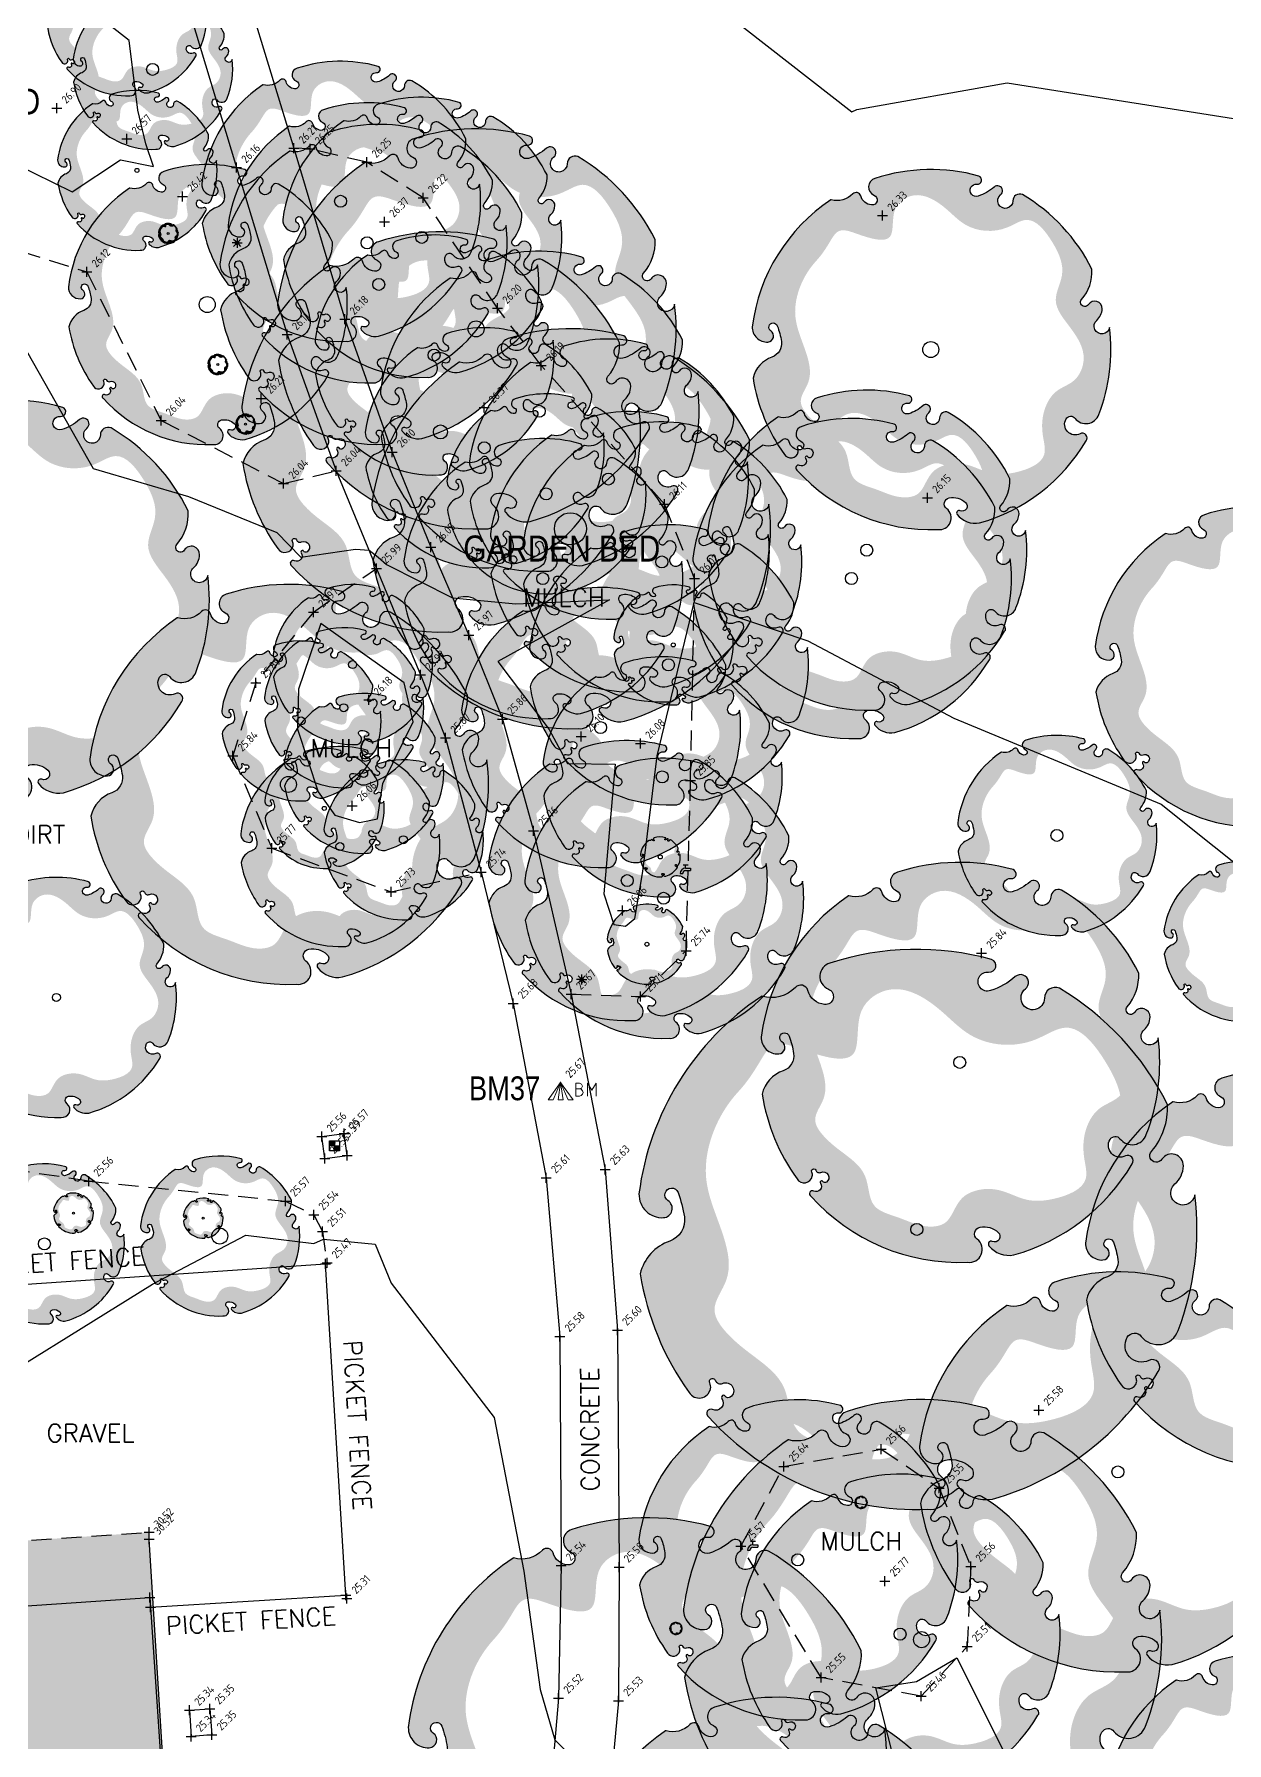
# Model space of a CAD drawing. Header units: metres. Extents: x 245957 to 247358, y 7418632 to 7419642.
# Drawn here: x 246316.21 to 246346.02, y 7419020.97 to 7419063.67 of the extents above; entities that cross this region are included whole.
import ezdxf
from ezdxf.enums import TextEntityAlignment as Align

# ---------------------------------------------------------------- set-up
doc = ezdxf.new("R2010")
doc.units = ezdxf.units.M
doc.header["$PDSIZE"] = 1
doc.linetypes.add('DASHED', pattern=[0.75, 0.5, -0.25])
for name, color, linetype in [('-TEXT', 7, 'Continuous'), ('017_NAIL-L', 8, 'Continuous'), ('104_EXISTING_SURFACE-L', 35, 'Continuous'), ('104_EXISTING_SURFACE-S', 35, 'Continuous'), ('201_SINGLE_TREE-H', 63, 'Continuous'), ('201_SINGLE_TREE-S', 96, 'Continuous'), ('206_GARDEN_BED', 44, 'DASHED'), ('206_GARDEN_BED-L', 44, 'DASHED'), ('206_GARDEN_BED-S', 44, 'DASHED'), ('310_JUNCTION_PIT', 84, 'Continuous'), ('310_JUNCTION_PIT-L', 84, 'Continuous'), ('310_JUNCTION_PIT-S', 84, 'Continuous'), ('410_PEDESTRIAN_PATH', 32, 'Continuous'), ('410_PEDESTRIAN_PATH-L', 32, 'Continuous'), ('410_PEDESTRIAN_PATH-S', 32, 'Continuous'), ('601_HOUSE', 229, 'BUILDING2'), ('601_HOUSE-S', 229, 'BUILDING2'), ('640_EAVES', 227, 'Continuous'), ('642_ROOF_GUTTER', 155, 'DASHED'), ('642_ROOF_GUTTER-L', 153, 'Continuous'), ('642_ROOF_GUTTER-S', 153, 'Continuous'), ('903_FENCE', 24, 'FENCELINE'), ('903_FENCE-S', 24, 'Continuous'), ('COORDS', 2, 'Continuous'), ('EX-BENCHMARK', 7, 'Continuous'), ('EX-BENCHMARK_(SLS)', 8, 'Continuous'), ('EX-BUILDING_LINE', 150, 'Continuous'), ('Surface_Contours_Major', 4, 'Continuous'), ('Surface_Contours_Minor', 253, 'Continuous')]:
    doc.layers.add(name, color=color, linetype=linetype)
for name, color, linetype, true_color in [('419_EDGE_OF_CONCRETE', 7, 'Continuous', 0xff4100), ('419_EDGE_OF_CONCRETE-L', 7, 'Continuous', 0xff4100), ('419_EDGE_OF_CONCRETE-S', 7, 'Continuous', 0xff4100), ('711_LIGHT_POLE-S', 7, 'Continuous', 0xffa500), ('752_FIRE_PLUG', 7, 'Continuous', 0xb30000), ('753_FIRE_HYDRANT-L', 7, 'Continuous', 0xb30000), ('753_FIRE_HYDRANT-S', 7, 'Continuous', 0xb30000), ('758_WATER_TAP-S', 7, 'Continuous', 0x0041ff)]:
    doc.layers.add(name, color=color, linetype=linetype, true_color=true_color)
doc.styles.add('BOLD', font='ARIALN.TTF')
doc.styles.add('ISO18', font='iso.shx')
doc.styles.add('ISO2.5', font='isocp.shx', dxfattribs={"height": 2.5})
doc.styles.get("Standard").update_dxf_attribs({"font": 'SIMPLEX.shx'})
doc.linetypes.add('BUILDING2', pattern='A,0.25,["/",ISO18,S=0.15,R=180,X=0,Y=0],0', length=0.25)
doc.linetypes.add('FENCELINE', pattern='A,0.5,-0.2,["/",Standard,S=0.1,R=0,X=0,Y=-0.05],-0.25', length=0.95)

# ---------------------------------------------------------------- blocks, each defined once
blk = doc.blocks.new('CROSS')
at = {"color": 0, "linetype": 'Continuous'}
for p, q in [((-0.5, 0), (0.5, 0)), ((0, -0.5), (0, 0.5))]:
    blk.add_line(p, q, dxfattribs=at)
blk = doc.blocks.new('201C')
at = {"layer": '201_SINGLE_TREE-H', "transparency": 33554534}
h = blk.add_hatch(color=256, dxfattribs=at)
h.paths.add_polyline_path([(-0.3717, -0.3344, 0.222926), (0.0196, -0.4996, 0.770799), (0.0439, -0.4417, -0.650302), (0.0511, -0.4116, -0.234737), (0.0964, -0.4247, -0.847312), (0.0816, -0.4475, 0.78443), (0.0732, -0.4583, 0.276934), (0.1352, -0.4813, 0.193599), (0.4309, -0.2536, 0.800435), (0.4144, -0.2337, -0.75216), (0.3757, -0.1925, -0.528914), (0.4006, -0.1909, 0.594112), (0.4663, -0.1804, 0.123805), (0.4962, 0.0616, -1.41759), (0.4607, 0.0811, 0.206906), (0.4758, 0.1133, 0.759729), (0.4374, 0.1252, -1.073307), (0.4187, 0.1392, 0.194379), (0.4474, 0.2231, 0.144612), (0.2544, 0.4304, 0.53339), (0.2277, 0.4128, -1.592592), (0.1939, 0.4293, 1.030038), (0.1758, 0.4513, -0.10361), (0.1314, 0.4262, -1.238487), (0.1282, 0.4593, 0.884725), (0.1336, 0.4818, 0.147549), (-0.1551, 0.4753, 0.71725), (-0.1579, 0.4291, -0.864032), (-0.1646, 0.4015, -0.310704), (-0.1946, 0.4266, 0.58143), (-0.2167, 0.4321, -0.281558), (-0.2766, 0.4162), (-0.2775, 0.4159, 0.217121), (-0.4959, 0.0634), (-0.4959, 0.0634, 0.440011), (-0.4522, 0.021, 0.723973), (-0.4442, 0.0516, -1.384648), (-0.4262, 0.0659, -0.051107), (-0.4149, 0.0223, -0.361502), (-0.441, -0.0208, 0.256822), (-0.4937, -0.0791, 0.116166), (-0.4065, -0.2911, 0.67803), (-0.3682, -0.2843, 0.170035), (-0.3696, -0.274, -1.054701), (-0.3596, -0.2696, 0.431903), (-0.3468, -0.2749, -0.910728), (-0.3329, -0.2993, -0.42046), (-0.3418, -0.2976, 1.007885), (-0.3479, -0.3018, -0.766634), (-0.3646, -0.3216, 0.938602), (-0.3717, -0.3344)])
edge = h.paths.add_edge_path(flags=16)
edge.add_spline(control_points=[(-0.3177, 0.2468), (-0.303, 0.2628), (-0.2856, 0.2893), (-0.256, 0.3411), (-0.1928, 0.3155), (-0.0921, 0.286), (-0.1162, 0.3941), (-0.0359, 0.4462), (0.0392, 0.3985), (0.1028, 0.3299), (0.1957, 0.3214), (0.2784, 0.3804), (0.3442, 0.2961), (0.3785, 0.2147), (0.3303, 0.1307), (0.3915, 0.0592), (0.4378, -0.0139), (0.4055, -0.0919), (0.3459, -0.1091), (0.3102, -0.1666), (0.3057, -0.2282), (0.3286, -0.3091), (0.2408, -0.3447), (0.1647, -0.3496), (0.103, -0.3142), (0.0463, -0.3153), (0.0047, -0.3356), (-0.0139, -0.3682), (-0.0327, -0.4069), (-0.0927, -0.4151), (-0.1463, -0.3868), (-0.23, -0.3665), (-0.2245, -0.2773), (-0.2864, -0.2294), (-0.3344, -0.1941), (-0.3737, -0.1409), (-0.3276, -0.0866), (-0.344, -0.0009), (-0.3866, 0.0828), (-0.3665, 0.1796), (-0.3359, 0.2271), (-0.3177, 0.2468)], knot_values=[0, 0, 0, 0, 0.064972, 0.101243, 0.15652, 0.245586, 0.324463, 0.387907, 0.486094, 0.554514, 0.671826, 0.728629, 0.823661, 0.919885, 0.989953, 1.075257, 1.171704, 1.23593, 1.293575, 1.346478, 1.426142, 1.479146, 1.570817, 1.644481, 1.712561, 1.774901, 1.807, 1.846291, 1.885582, 1.928182, 2.007036, 2.074591, 2.151638, 2.226455, 2.293426, 2.340744, 2.397548, 2.47317, 2.587294, 2.673595, 2.754259, 2.754259, 2.754259, 2.754259], degree=3, periodic=0)
at = {"layer": '201_SINGLE_TREE-S'}
blk.add_lwpolyline([(-0.3717, -0.3344, 0.222926), (0.0196, -0.4996, 0.770799), (0.0439, -0.4417, -0.650302), (0.0511, -0.4116, -0.234737), (0.0964, -0.4247, -0.847312), (0.0816, -0.4475, 0.78443), (0.0732, -0.4583, 0.276934), (0.1352, -0.4813, 0.193599), (0.4309, -0.2536, 0.800435), (0.4144, -0.2337, -0.75216), (0.3757, -0.1925, -0.528914), (0.4006, -0.1909, 0.594112), (0.4663, -0.1804, 0.123805), (0.4962, 0.0616, -1.41759), (0.4607, 0.0811, 0.206906), (0.4758, 0.1133, 0.759729), (0.4374, 0.1252, -1.073307), (0.4187, 0.1392, 0.194379), (0.4474, 0.2231, 0.144612), (0.2544, 0.4304, 0.53339), (0.2277, 0.4128, -1.592592), (0.1939, 0.4293, 1.030038), (0.1758, 0.4513, -0.10361), (0.1314, 0.4262, -1.238487), (0.1282, 0.4593, 0.884725), (0.1336, 0.4818, 0.147549), (-0.1551, 0.4753, 0.71725), (-0.1579, 0.4291, -0.864032), (-0.1646, 0.4015, -0.310704), (-0.1946, 0.4266, 0.58143), (-0.2167, 0.4321, -0.281558), (-0.2766, 0.4162), (-0.2775, 0.4159, 0.217121), (-0.4959, 0.0634), (-0.4959, 0.0634, 0.440011), (-0.4522, 0.021, 0.723973), (-0.4442, 0.0516, -1.384648), (-0.4262, 0.0659, -0.051107), (-0.4149, 0.0223, -0.361502), (-0.441, -0.0208, 0.256822), (-0.4937, -0.0791, 0.116166), (-0.4065, -0.2911, 0.67803), (-0.3682, -0.2843, 0.170035), (-0.3696, -0.274, -1.054701), (-0.3596, -0.2696, 0.431903), (-0.3468, -0.2749, -0.910728), (-0.3329, -0.2993, -0.42046), (-0.3418, -0.2976, 1.007885), (-0.3479, -0.3018, -0.766634), (-0.3646, -0.3216, 0.938602), (-0.3717, -0.3344)], format="xyb", dxfattribs=at)
blk = doc.blocks.new('201T')
at = {"layer": '201_SINGLE_TREE-S'}
blk.add_circle((0, 0), 0.5, dxfattribs=at)
blk = doc.blocks.new('711')
blk.add_hatch(color=0).paths.add_polyline_path([(0.18, 0, 1), (-0.18, 0, 1)])
at = {"color": 0}
for p, q in [((-0.18, 0), (-0.5, 0)), ((-0.13, 0.13), (-0.35, 0.35)), ((0, 0.5), (0, 0.18)), ((0.13, 0.13), (0.35, 0.35)), ((0.18, 0), (0.5, 0)), ((-0.35, -0.35), (-0.13, -0.13)), ((0, -0.18), (0, -0.5)), ((0.13, -0.13), (0.35, -0.35))]:
    blk.add_line(p, q, dxfattribs=at)
blk.add_circle((0, 0), 0.177, dxfattribs=at)
blk = doc.blocks.new('758')
at = {"color": 0}
for p, q in [((-0.24, 0.59), (0.26, 0.59)), ((0, 0.25), (0, 0.59)), ((0, 0.25), (0.5, 0.25)), ((0, 0), (0.5, 0)), ((0.5, 0.25), (0.5, 0)), ((-0.53, -0.3), (-0.28, -0.3))]:
    blk.add_line(p, q, dxfattribs=at)
for radius, start, end in [(0.551, 91.9089, 180.0466), (0.304, 93.5498, 180.0277)]:
    blk.add_arc((0.02, -0.3), radius, start, end, dxfattribs=at)
blk = doc.blocks.new('753')
at = {"layer": '752_FIRE_PLUG', "color": 0}
for points in [[(-0.5, 0.5), (0, 0.5), (0, 0), (-0.5, 0)], [(-0.45, 0.45), (-0.05, 0.45), (-0.05, 0.05), (-0.45, 0.05)], [(-0.4, 0.4), (-0.1, 0.4), (-0.1, 0.1), (-0.4, 0.1)], [(-0.35, 0.35), (-0.15, 0.35), (-0.15, 0.15), (-0.35, 0.15)], [(-0.3, 0.3), (-0.2, 0.3), (-0.2, 0.2), (-0.3, 0.2)], [(0, 0), (0.5, 0), (0.5, -0.5), (0, -0.5)], [(0.05, -0.05), (0.45, -0.05), (0.45, -0.45), (0.05, -0.45)], [(0.1, -0.1), (0.4, -0.1), (0.4, -0.4), (0.1, -0.4)], [(0.15, -0.15), (0.35, -0.15), (0.35, -0.35), (0.15, -0.35)], [(0.2, -0.2), (0.3, -0.2), (0.3, -0.3), (0.2, -0.3)]]:
    blk.add_lwpolyline(points, close=True, dxfattribs=at)
for points in [[(0, -0.5), (-0.5, -0.5), (-0.5, 0)], [(0, 0.5), (0.5, 0.5), (0.5, 0)]]:
    blk.add_lwpolyline(points, dxfattribs=at)
blk = doc.blocks.new('C')
at = {"layer": '-TEXT'}
blk.add_text('CONCRETE', height=0.45, dxfattribs=at).set_placement((-0.001, -0.23), align=Align.CENTER)
blk = doc.blocks.new('GR')
at = {"layer": '-TEXT'}
blk.add_text('GRAVEL', height=0.45, dxfattribs=at).set_placement((0.042, -0.219), align=Align.CENTER)
blk = doc.blocks.new('M')
at = {"layer": '-TEXT'}
blk.add_text('MULCH', height=0.45, dxfattribs=at).set_placement((0.021, -0.224), align=Align.CENTER)
blk = doc.blocks.new('BM')
at = {"color": 0, "linetype": 'Continuous', "lineweight": 13}
for p, q in [((0, 0), (-0.31, -0.437)), ((-0.186, -0.437), (0, 0)), ((0, 0), (-0.062, -0.437)), ((0, 0), (0.186, -0.437)), ((0.31, -0.437), (0, 0)), ((0, 0), (0.062, -0.437)), ((0.472, -0.017), (0.383, -0.017)), ((0.383, -0.017), (0.383, -0.339)), ((0.472, -0.161), (0.383, -0.161)), ((0.383, -0.161), (0.389, -0.161)), ((0.383, -0.339), (0.472, -0.339)), ((0.383, -0.339), (0.389, -0.339)), ((0.522, -0.039), (0.472, -0.017)), ((0.472, -0.161), (0.522, -0.139)), ((0.516, -0.172), (0.472, -0.161)), ((0.472, -0.339), (0.516, -0.327)), ((0.549, -0.206), (0.516, -0.172)), ((0.516, -0.327), (0.549, -0.294)), ((0.544, -0.089), (0.522, -0.039)), ((0.522, -0.139), (0.544, -0.089)), ((0.56, -0.25), (0.549, -0.206)), ((0.549, -0.294), (0.56, -0.25)), ((0.671, -0.339), (0.671, -0.017)), ((0.671, -0.017), (0.776, -0.194)), ((0.776, -0.194), (0.887, -0.017)), ((0.887, -0.017), (0.887, -0.339)), ((-0.31, -0.437), (-0.186, -0.437)), ((-0.062, -0.437), (0.062, -0.437)), ((0.186, -0.437), (0.31, -0.437))]:
    blk.add_line(p, q, dxfattribs=at)

msp = doc.modelspace()

# ---------------------------------------------------------------- hatches: boundary and pattern name
at = {"layer": 'EX-BUILDING_LINE'}
h = msp.add_hatch(color=9, dxfattribs=at)
h.dxf.hatch_style = 1
h.paths.add_polyline_path([(246319.503, 7419019.421), (246319.087, 7419026.059), (246319.083, 7419026.232), (246274.243, 7419023.217), (246274.765, 7419016.445), (246275.218, 7419010.293), (246319.976, 7419013.293), (246319.954, 7419013.501)])
h.paths.add_polyline_path([(246274.464, 7419020.347), (246269.638, 7419020.003), (246270.156, 7419012.73), (246275.013, 7419013.076), (246274.765, 7419016.445)])

# ---------------------------------------------------------------- linework, layer by layer
at = {"layer": '206_GARDEN_BED'}
for p, q in [((246323.11, 7419060.802), (246322.701, 7419060.82)), ((246324.527, 7419060.468), (246323.11, 7419060.802)), ((246325.936, 7419059.58), (246324.527, 7419060.468)), ((246327.793, 7419056.82), (246325.936, 7419059.58)), ((246314.444, 7419058.7), (246317.529, 7419057.731)), ((246317.529, 7419057.731), (246319.384, 7419054.018)), ((246328.886, 7419055.39), (246327.793, 7419056.82)), ((246331.96, 7419051.927), (246328.886, 7419055.39)), ((246319.384, 7419054.018), (246322.447, 7419052.441)), ((246322.447, 7419052.441), (246323.763, 7419052.759)), ((246332.716, 7419050.07), (246331.96, 7419051.927)), ((246323.192, 7419049.23), (246324.77, 7419050.32)), ((246332.616, 7419045.022), (246332.716, 7419050.07)), ((246323.192, 7419049.23), (246321.749, 7419047.464)), ((246321.749, 7419047.464), (246321.177, 7419045.634)), ((246321.177, 7419045.634), (246322.152, 7419043.325)), ((246332.502, 7419040.765), (246332.616, 7419045.022)), ((246322.152, 7419043.325), (246325.132, 7419042.237)), ((246325.132, 7419042.237), (246327.386, 7419042.725)), ((246331.363, 7419039.623), (246332.502, 7419040.765)), ((246329.635, 7419039.68), (246331.363, 7419039.623)), ((246317.576, 7419035.009), (246312.624, 7419035.751)), ((246317.576, 7419035.009), (246322.489, 7419034.508)), ((246322.489, 7419034.508), (246323.199, 7419034.166)), ((246323.199, 7419034.166), (246323.417, 7419033.751)), ((246323.417, 7419033.751), (246323.531, 7419032.962)), ((246334.945, 7419027.877), (246337.377, 7419028.31)), ((246337.377, 7419028.31), (246338.83, 7419027.335)), ((246333.874, 7419025.888), (246334.945, 7419027.877)), ((246338.83, 7419027.335), (246339.617, 7419025.376)), ((246335.876, 7419022.601), (246333.874, 7419025.888)), ((246339.617, 7419025.376), (246339.528, 7419023.38)), ((246338.381, 7419022.137), (246339.528, 7419023.38)), ((246338.381, 7419022.137), (246335.876, 7419022.601))]:
    msp.add_line(p, q, dxfattribs=at)
at = {"layer": '310_JUNCTION_PIT'}
for p, q in [((246320.094, 7419021.786), (246320.602, 7419021.818)), ((246320.094, 7419021.786), (246320.136, 7419021.13)), ((246320.602, 7419021.818), (246320.653, 7419021.167)), ((246320.653, 7419021.167), (246320.136, 7419021.13))]:
    msp.add_line(p, q, dxfattribs=at)
at = {"layer": '410_PEDESTRIAN_PATH'}
for p, q in [((246321.39, 7419065.134), (246322.701, 7419060.82)), ((246319.933, 7419064.776), (246321.272, 7419060.339)), ((246322.701, 7419060.82), (246323.976, 7419056.544)), ((246321.272, 7419060.339), (246322.537, 7419056.161)), ((246323.976, 7419056.544), (246325.157, 7419053.227)), ((246322.537, 7419056.161), (246323.763, 7419052.759)), ((246325.157, 7419053.227), (246326.124, 7419050.849)), ((246323.763, 7419052.759), (246324.77, 7419050.32)), ((246326.124, 7419050.849), (246327.072, 7419048.65)), ((246324.77, 7419050.32), (246325.866, 7419047.66)), ((246327.072, 7419048.65), (246327.914, 7419046.555)), ((246325.866, 7419047.66), (246326.495, 7419046.085)), ((246327.914, 7419046.555), (246328.689, 7419043.762)), ((246326.495, 7419046.085), (246327.386, 7419042.725)), ((246328.689, 7419043.762), (246329.635, 7419039.68)), ((246327.386, 7419042.725), (246328.18, 7419039.45)), ((246328.18, 7419039.45), (246329.011, 7419035.092)), ((246329.635, 7419039.68), (246330.48, 7419035.297)), ((246329.011, 7419035.092), (246329.351, 7419031.127)), ((246330.48, 7419035.297), (246330.787, 7419031.285)), ((246330.787, 7419031.285), (246330.828, 7419025.361)), ((246329.351, 7419031.127), (246329.382, 7419025.403)), ((246329.382, 7419025.403), (246329.319, 7419022.087)), ((246330.828, 7419025.361), (246330.814, 7419022.021)), ((246329.319, 7419022.087), (246328.935, 7419017.771)), ((246330.814, 7419022.021), (246330.405, 7419017.622))]:
    msp.add_line(p, q, dxfattribs=at)
at = {"layer": '419_EDGE_OF_CONCRETE'}
for p, q in [((246323.402, 7419036.122), (246323.958, 7419036.194)), ((246323.475, 7419035.573), (246323.402, 7419036.122)), ((246324.032, 7419035.645), (246323.958, 7419036.194)), ((246323.475, 7419035.573), (246324.032, 7419035.645))]:
    msp.add_line(p, q, dxfattribs=at)
at = {"layer": '601_HOUSE'}
for p, q in [((246312.622, 7419024.164), (246319.099, 7419024.606)), ((246319.099, 7419024.606), (246319.389, 7419020.387))]:
    msp.add_line(p, q, dxfattribs=at)
at = {"layer": '640_EAVES'}
msp.add_line((246319.503, 7419019.421), (246319.087, 7419026.059), dxfattribs=at)
at = {"layer": '642_ROOF_GUTTER'}
for p in [(246274.243, 7419023.217), (246319.087, 7419026.059)]:
    msp.add_line(p, (246319.083, 7419026.232), dxfattribs=at)
at = {"layer": '903_FENCE', "ltscale": 20}
for p, q in [((246311.37, 7419032.121), (246323.495, 7419032.941)), ((246324.001, 7419024.663), (246323.495, 7419032.941)), ((246319.116, 7419024.364), (246324.001, 7419024.663))]:
    msp.add_line(p, q, dxfattribs=at)
at = {"layer": 'COORDS', "color": 7, "linetype": 'Continuous'}
msp.add_point((246329.368, 7419037.474), dxfattribs=at)
at = {"layer": 'Surface_Contours_Major', "elevation": 26}
msp.add_lwpolyline([(246314.417, 7419058.584), (246317.688, 7419052.813), (246320.069, 7419052.119), (246322.275, 7419051.215), (246322.874, 7419050.604), (246324.242, 7419050.802), (246324.582, 7419050.776), (246324.807, 7419050.598), (246325.021, 7419050.417), (246326.669, 7419049.586), (246328.249, 7419049.438), (246330.59, 7419049.535), (246327.8, 7419047.993), (246329.081, 7419046.294), (246329.539, 7419045.444), (246330.731, 7419045.43), (246330.444, 7419042.189), (246330.701, 7419041.425), (246330.993, 7419041.381), (246331.226, 7419041.571), (246331.422, 7419042.744), (246331.78, 7419045.639), (246332.705, 7419049.467), (246335.542, 7419048.513), (246339.191, 7419046.576), (246344.377, 7419044.428), (246351.082, 7419039.071)], dxfattribs=at)
msp.add_lwpolyline([(246325.685, 7419046.484), (246325.46, 7419047.462), (246323.373, 7419048.944), (246322.822, 7419047.299), (246322.795, 7419046.299), (246323.311, 7419044.739), (246323.725, 7419044.156), (246324.344, 7419043.972), (246324.792, 7419044.058), (246324.928, 7419044.946)], close=True, dxfattribs=at)
at = {"layer": 'Surface_Contours_Minor'}
for points, elevation in [([(246324.447, 7419076.336), (246324.41, 7419076.056), (246324.174, 7419075.129), (246326.283, 7419072.042), (246327.197, 7419070.033), (246331.359, 7419066.004), (246331.356, 7419065.861), (246336.645, 7419061.733), (246336.77, 7419061.788), (246340.529, 7419062.456), (246349.353, 7419061.066)], 26.5), ([(246314.123, 7419029.304), (246319.168, 7419032.434), (246321.5, 7419033.66), (246323.204, 7419033.447), (246323.445, 7419033.557), (246324.734, 7419033.429), (246325.133, 7419032.457), (246327.705, 7419029.103), (246328.447, 7419025.259), (246328.86, 7419022.303), (246329.227, 7419021.043), (246329.688, 7419020.572)], 25.5), ([(246338.608, 7419016.956), (246337.248, 7419022.346), (246338.264, 7419022.507), (246339.265, 7419023.094), (246342.335, 7419016.978)], 25.5)]:
    msp.add_lwpolyline(points, dxfattribs=dict(at, elevation=elevation))
at = {"layer": 'Surface_Contours_Minor', "elevation": 26.5}
msp.add_lwpolyline([(246318.8, 7419061.769), (246318.588, 7419063.515), (246316.748, 7419064.961), (246314.106, 7419063.815), (246313.261, 7419063.509), (246312.897, 7419063.383), (246308.788, 7419062.103), (246313.082, 7419062.433), (246313.499, 7419062.562), (246315.738, 7419060.428), (246317.164, 7419059.727), (246318.373, 7419060.532), (246319.195, 7419060.365), (246319.006, 7419060.929)], close=True, dxfattribs=at)

# ---------------------------------------------------------------- block references
at = {"layer": '-TEXT'}
for name, p in [('M', (246329.43, 7419049.588)), ('M', (246324.115, 7419045.827)), ('GR', (246317.578, 7419028.704)), ('M', (246336.864, 7419026.006))]:
    msp.add_blockref(name, p, dxfattribs=at)
at = {"layer": '-TEXT', "rotation": 90.30709023597869}
msp.add_blockref('C', (246330.096, 7419028.805), dxfattribs=at)
at = {"layer": '104_EXISTING_SURFACE-S', "xscale": 0.25, "yscale": 0.25, "zscale": 0.25}
for p in [(246316.78, 7419061.822), (246318.529, 7419061.054), (246319.919, 7419059.617), (246324.966, 7419058.983), (246337.414, 7419059.137), (246321.884, 7419054.568), (246327.456, 7419054.337), (246338.536, 7419052.087), (246324.576, 7419047.032), (246329.878, 7419046.116), (246331.363, 7419045.947), (246324.156, 7419044.385), (246330.911, 7419041.771), (246339.888, 7419040.705), (246341.315, 7419029.283), (246337.47, 7419025.011), (246324.025, 7419024.579)]:
    msp.add_blockref('CROSS', p, dxfattribs=at)
at = {"layer": '201_SINGLE_TREE-S'}
for name, p, xscale, yscale, zscale in [('201C', (246318.528, 7419064.131), 4, 4, 4), ('201C', (246319.173, 7419062.791), 4, 4, 4), ('201T', (246319.173, 7419062.791), 0.3, 0.3, 0.3), ('201C', (246323.87, 7419059.493), 7, 7, 7), ('201C', (246318.782, 7419060.267), 4, 4, 4), ('201C', (246324.53, 7419058.456), 7, 7, 7), ('201C', (246325.896, 7419058.593), 7, 7, 7), ('201C', (246324.822, 7419057.417), 8, 8, 8), ('201C', (246327.255, 7419056.305), 10, 10, 10), ('201C', (246320.538, 7419056.912), 7, 7, 7), ('201T', (246318.782, 7419060.267), 0.1, 0.1, 0.1), ('201C', (246338.619, 7419055.788), 9, 9, 9), ('201T', (246323.87, 7419059.493), 0.3, 0.3, 0.3), ('201C', (246319.564, 7419058.69), 0.5, 0.5, 0.5), ('201T', (246319.564, 7419058.69), 0.05, 0.05, 0.05), ('201C', (246326.364, 7419053.729), 10, 10, 10), ('201C', (246326.206, 7419055.652), 6, 6, 6), ('201T', (246324.53, 7419058.456), 0.3, 0.3, 0.3), ('201T', (246325.896, 7419058.593), 0.3, 0.3, 0.3), ('201C', (246328.832, 7419054.246), 8, 8, 8), ('201T', (246324.822, 7419057.417), 0.3, 0.3, 0.3), ('201T', (246320.538, 7419056.912), 0.4, 0.4, 0.4), ('201C', (246327.46, 7419053.335), 6, 6, 6), ('201C', (246329.612, 7419051.311), 10, 10, 10), ('201T', (246327.255, 7419056.305), 0.4, 0.4, 0.4), ('201C', (246330.561, 7419052.552), 7, 7, 7), ('201T', (246338.619, 7419055.788), 0.4, 0.4, 0.4), ('201C', (246320.8, 7419055.415), 0.5, 0.5, 0.5), ('201T', (246326.206, 7419055.652), 0.3, 0.3, 0.3), ('201T', (246320.8, 7419055.415), 0.05, 0.05, 0.05), ('201C', (246329.006, 7419052.182), 5, 5, 5), ('201C', (246337.017, 7419050.776), 8, 8, 8), ('201C', (246315.59, 7419049.526), 10, 10, 10), ('201C', (246331.084, 7419050.738), 7, 7, 7), ('201T', (246328.832, 7419054.246), 0.3, 0.3, 0.3), ('201C', (246321.496, 7419053.926), 0.5, 0.5, 0.5), ('201T', (246321.496, 7419053.926), 0.05, 0.05, 0.05), ('201T', (246326.364, 7419053.729), 0.35, 0.35, 0.35), ('201C', (246331.897, 7419050.481), 7, 7, 7), ('201C', (246336.636, 7419050.067), 8, 8, 8), ('201C', (246328.922, 7419050.064), 7, 7, 7), ('201T', (246327.46, 7419053.335), 0.3, 0.3, 0.3), ('201T', (246330.561, 7419052.552), 0.3, 0.3, 0.3), ('201T', (246329.006, 7419052.182), 0.3, 0.3, 0.3), ('201T', (246329.612, 7419051.311), 0.8, 0.8, 0.8), ('201C', (246346.696, 7419047.86), 8, 8, 8), ('201C', (246332.062, 7419047.91), 7, 7, 7), ('201T', (246331.084, 7419050.738), 0.3, 0.3, 0.3), ('201T', (246337.017, 7419050.776), 0.3, 0.3, 0.3), ('201T', (246331.897, 7419050.481), 0.3, 0.3, 0.3), ('201C', (246322.565, 7419044.922), 10, 10, 10), ('201T', (246328.922, 7419050.064), 0.3, 0.3, 0.3), ('201T', (246336.636, 7419050.067), 0.3, 0.3, 0.3), ('201C', (246324.169, 7419047.916), 4, 4, 4), ('201C', (246330.366, 7419046.343), 7, 7, 7), ('201C', (246332.184, 7419048.408), 3, 3, 3), ('201C', (246323.949, 7419046.838), 4, 4, 4), ('201C', (246322.882, 7419046.507), 4, 4, 4), ('201T', (246332.184, 7419048.408), 0.1, 0.1, 0.1), ('201T', (246324.169, 7419047.916), 0.2, 0.2, 0.2), ('201C', (246331.907, 7419045.11), 6, 6, 6), ('201T', (246332.062, 7419047.91), 0.3, 0.3, 0.3), ('201C', (246324.446, 7419045.198), 4, 4, 4), ('201T', (246322.882, 7419046.507), 0.2, 0.2, 0.2), ('201T', (246323.949, 7419046.838), 0.2, 0.2, 0.2), ('201T', (246330.366, 7419046.343), 0.3, 0.3, 0.3), ('201C', (246341.77, 7419043.648), 5, 5, 5), ('201C', (246323.853, 7419043.369), 5, 5, 5), ('201C', (246323.462, 7419044.322), 3, 3, 3), ('201C', (246331.034, 7419042.518), 7, 7, 7), ('201C', (246325.438, 7419043.538), 4, 4, 4), ('201T', (246324.446, 7419045.198), 0.2, 0.2, 0.2), ('201C', (246331.942, 7419042.075), 7, 7, 7), ('201T', (246331.907, 7419045.11), 0.3, 0.3, 0.3), ('201T', (246322.565, 7419044.922), 0.4, 0.4, 0.4), ('201T', (246323.462, 7419044.322), 0.1, 0.1, 0.1), ('201T', (246325.438, 7419043.538), 0.2, 0.2, 0.2), ('201T', (246341.77, 7419043.648), 0.3, 0.3, 0.3), ('201T', (246323.853, 7419043.369), 0.2, 0.2, 0.2), ('201T', (246331.859, 7419043.108), 0.1, 0.1, 0.1), ('201C', (246339.34, 7419037.975), 10, 10, 10), ('201C', (246346.427, 7419041), 4, 4, 4), ('201C', (246316.767, 7419039.598), 6, 6, 6), ('201T', (246331.034, 7419042.518), 0.3, 0.3, 0.3), ('201C', (246331.524, 7419040.928), 2, 2, 2), ('201T', (246331.942, 7419042.075), 0.3, 0.3, 0.3), ('201C', (246338.269, 7419033.801), 14, 14, 14), ('201T', (246331.524, 7419040.928), 0.1, 0.1, 0.1), ('201T', (246316.767, 7419039.598), 0.2, 0.2, 0.2), ('201T', (246339.34, 7419037.975), 0.3, 0.3, 0.3), ('201C', (246347.443, 7419032.827), 10, 10, 10), ('201C', (246316.467, 7419033.44), 4, 4, 4), ('201C', (246320.85, 7419033.636), 4, 4, 4), ('201T', (246317.194, 7419034.21), 0.05, 0.05, 0.05), ('201T', (246320.435, 7419034.082), 0.05, 0.05, 0.05), ('201T', (246320.85, 7419033.636), 0.4, 0.4, 0.4), ('201T', (246338.269, 7419033.801), 0.3, 0.3, 0.3), ('201T', (246316.467, 7419033.44), 0.3, 0.3, 0.3), ('201C', (246343.294, 7419027.741), 10, 10, 10), ('201C', (246335.292, 7419025.544), 8, 8, 8), ('201C', (246338.388, 7419023.549), 12, 12, 12), ('201C', (246337.85, 7419023.687), 8, 8, 8), ('201T', (246343.294, 7419027.741), 0.3, 0.3, 0.3), ('201T', (246336.877, 7419026.978), 0.3, 0.3, 0.3), ('201C', (246336.877, 7419026.978), 0.3, 0.3, 0.3), ('201C', (246331.513, 7419020.597), 12, 12, 12), ('201T', (246335.292, 7419025.544), 0.3, 0.3, 0.3), ('201T', (246332.249, 7419023.829), 0.3, 0.3, 0.3), ('201C', (246332.249, 7419023.829), 0.3, 0.3, 0.3), ('201T', (246337.85, 7419023.687), 0.3, 0.3, 0.3), ('201T', (246338.388, 7419023.549), 0.4, 0.4, 0.4), ('201C', (246346.969, 7419019.206), 8, 8, 8), ('201C', (246334.768, 7419017.109), 10, 10, 10)]:
    msp.add_blockref(name, p, dxfattribs=dict(at, xscale=xscale, yscale=yscale, zscale=zscale))
for p in [(246331.859, 7419043.108), (246317.194, 7419034.21), (246320.435, 7419034.082)]:
    msp.add_blockref('201C', p, dxfattribs=at)
at = {"layer": '206_GARDEN_BED-S', "xscale": 0.25, "yscale": 0.25, "zscale": 0.25}
for p in [(246323.11, 7419060.802), (246324.527, 7419060.468), (246325.936, 7419059.58), (246317.529, 7419057.731), (246327.793, 7419056.82), (246328.886, 7419055.39), (246319.384, 7419054.018), (246322.447, 7419052.441), (246331.96, 7419051.927), (246332.716, 7419050.07), (246323.192, 7419049.23), (246321.749, 7419047.464), (246321.177, 7419045.634), (246332.616, 7419045.022), (246322.152, 7419043.325), (246325.132, 7419042.237), (246332.502, 7419040.765), (246331.363, 7419039.623), (246317.576, 7419035.009), (246322.489, 7419034.508), (246323.199, 7419034.166), (246323.417, 7419033.751), (246323.531, 7419032.962), (246337.377, 7419028.31), (246334.945, 7419027.877), (246338.83, 7419027.335), (246333.874, 7419025.888), (246339.617, 7419025.376), (246339.528, 7419023.38), (246335.876, 7419022.601), (246338.381, 7419022.137)]:
    msp.add_blockref('CROSS', p, dxfattribs=at)
at = {"layer": '310_JUNCTION_PIT-S', "xscale": 0.25, "yscale": 0.25, "zscale": 0.25}
for p in [(246320.094, 7419021.786), (246320.602, 7419021.818), (246320.136, 7419021.13), (246320.653, 7419021.167)]:
    msp.add_blockref('CROSS', p, dxfattribs=at)
at = {"layer": '410_PEDESTRIAN_PATH-S', "xscale": 0.25, "yscale": 0.25, "zscale": 0.25}
for p in [(246322.701, 7419060.82), (246321.272, 7419060.339), (246323.976, 7419056.544), (246322.537, 7419056.161), (246325.157, 7419053.227), (246323.763, 7419052.759), (246326.124, 7419050.849), (246324.77, 7419050.32), (246327.072, 7419048.65), (246325.866, 7419047.66), (246327.914, 7419046.555), (246326.495, 7419046.085), (246328.689, 7419043.762), (246327.386, 7419042.725), (246329.635, 7419039.68), (246328.18, 7419039.45), (246329.011, 7419035.092), (246330.48, 7419035.297), (246329.351, 7419031.127), (246330.787, 7419031.285), (246329.382, 7419025.403), (246330.828, 7419025.361), (246329.319, 7419022.087), (246330.814, 7419022.021)]:
    msp.add_blockref('CROSS', p, dxfattribs=at)
at = {"layer": '419_EDGE_OF_CONCRETE-S', "xscale": 0.25, "yscale": 0.25, "zscale": 0.25}
for p in [(246323.958, 7419036.194), (246323.402, 7419036.122), (246323.475, 7419035.573), (246324.032, 7419035.645)]:
    msp.add_blockref('CROSS', p, dxfattribs=at)
at = {"layer": '601_HOUSE-S', "xscale": 0.25, "yscale": 0.25, "zscale": 0.25}
msp.add_blockref('CROSS', (246319.099, 7419024.606), dxfattribs=at)
at = {"layer": '642_ROOF_GUTTER-S', "xscale": 0.25, "yscale": 0.25, "zscale": 0.25}
for p in [(246319.083, 7419026.232), (246319.087, 7419026.059)]:
    msp.add_blockref('CROSS', p, dxfattribs=at)
at = {"layer": '711_LIGHT_POLE-S', "xscale": 0.25, "yscale": 0.25, "zscale": 0.25}
for p in [(246321.283, 7419058.453), (246329.894, 7419040.05)]:
    msp.add_blockref('711', p, dxfattribs=at)
at = {"layer": '753_FIRE_HYDRANT-S', "xscale": 0.25, "yscale": 0.25, "zscale": 0.25}
msp.add_blockref('753', (246323.719, 7419035.888), dxfattribs=at)
at = {"layer": '758_WATER_TAP-S', "xscale": 0.25, "yscale": 0.25, "zscale": 0.25}
for p in [(246332.49, 7419042.767), (246334.171, 7419025.86)]:
    msp.add_blockref('758', p, dxfattribs=at)
at = {"layer": '903_FENCE-S', "xscale": 0.25, "yscale": 0.25, "zscale": 0.25}
for p in [(246323.495, 7419032.941), (246324.001, 7419024.663), (246319.116, 7419024.364)]:
    msp.add_blockref('CROSS', p, dxfattribs=at)
at = {"layer": 'EX-BENCHMARK_(SLS)'}
msp.add_blockref('BM', (246329.368, 7419037.474), dxfattribs=at)

# ---------------------------------------------------------------- texts
at = {"layer": '-TEXT', "style": 'BOLD'}
for p in [(246313.902, 7419061.661), (246329.397, 7419050.491)]:
    msp.add_text('GARDEN BED', height=0.65, dxfattribs=at).set_placement(p, align=Align.CENTER)
at = {"layer": '-TEXT'}
msp.add_text('GRASS / DIRT', height=0.45, dxfattribs=at).set_placement((246314.867, 7419043.442), align=Align.CENTER)
for rotation, p in [(3.8718, (246316.867, 7419032.999)), (273.4971, (246324.291, 7419028.909)), (3.4971, (246321.632, 7419024.018))]:
    msp.add_text('PICKET FENCE', height=0.45, rotation=rotation, dxfattribs=at).set_placement(p, align=Align.MIDDLE_CENTER)
at = {"layer": '017_NAIL-L', "style": 'ISO2.5'}
msp.add_text('25.67', height=0.2, rotation=45, dxfattribs=at).set_placement((246329.535, 7419037.641), align=Align.MIDDLE_LEFT)
at = {"layer": '104_EXISTING_SURFACE-L', "style": 'ISO2.5'}
for s, p in [('26.90', (246316.947, 7419061.99)), ('26.57', (246318.697, 7419061.221)), ('26.42', (246320.087, 7419059.784)), ('26.37', (246325.133, 7419059.15)), ('26.33', (246337.582, 7419059.304)), ('26.21', (246322.051, 7419054.736)), ('26.37', (246327.623, 7419054.505)), ('26.15', (246338.703, 7419052.254)), ('26.18', (246324.743, 7419047.199)), ('26.10', (246330.046, 7419046.284)), ('26.08', (246331.531, 7419046.114)), ('26.06', (246324.323, 7419044.553)), ('26.06', (246331.078, 7419041.938)), ('25.84', (246340.056, 7419040.872)), ('25.58', (246341.483, 7419029.45)), ('25.77', (246337.638, 7419025.178)), ('25.31', (246324.192, 7419024.746))]:
    msp.add_text(s, height=0.2, rotation=45, dxfattribs=at).set_placement(p, align=Align.MIDDLE_LEFT)
at = {"layer": '206_GARDEN_BED-L', "style": 'ISO2.5'}
for s, p in [('26.25', (246323.277, 7419060.969)), ('26.25', (246324.694, 7419060.636)), ('26.22', (246326.103, 7419059.748)), ('26.12', (246317.696, 7419057.898)), ('26.20', (246327.961, 7419056.987)), ('26.19', (246329.053, 7419055.558)), ('26.04', (246319.551, 7419054.185)), ('26.04', (246322.614, 7419052.609)), ('26.11', (246332.128, 7419052.095)), ('26.02', (246332.884, 7419050.238)), ('25.97', (246323.36, 7419049.398)), ('25.89', (246321.917, 7419047.631)), ('25.84', (246321.345, 7419045.801)), ('25.85', (246332.783, 7419045.19)), ('25.77', (246322.319, 7419043.492)), ('25.73', (246325.299, 7419042.405)), ('25.74', (246332.669, 7419040.933)), ('25.71', (246331.53, 7419039.79)), ('25.56', (246317.743, 7419035.176)), ('25.57', (246322.656, 7419034.676)), ('25.54', (246323.366, 7419034.334)), ('25.51', (246323.584, 7419033.918)), ('25.47', (246323.698, 7419033.13)), ('25.66', (246337.544, 7419028.477)), ('25.64', (246335.112, 7419028.044)), ('25.55', (246338.997, 7419027.502)), ('25.57', (246334.042, 7419026.055)), ('25.56', (246339.784, 7419025.543)), ('25.51', (246339.695, 7419023.548)), ('25.55', (246336.043, 7419022.768)), ('25.46', (246338.548, 7419022.304))]:
    msp.add_text(s, height=0.2, rotation=45, dxfattribs=at).set_placement(p, align=Align.MIDDLE_LEFT)
at = {"layer": '310_JUNCTION_PIT-L', "style": 'ISO2.5'}
for s, p in [('25.34', (246320.262, 7419021.953)), ('25.35', (246320.769, 7419021.985)), ('25.35', (246320.821, 7419021.334)), ('25.34', (246320.303, 7419021.298))]:
    msp.add_text(s, height=0.2, rotation=45, dxfattribs=at).set_placement(p, align=Align.MIDDLE_LEFT)
at = {"layer": '410_PEDESTRIAN_PATH-L', "style": 'ISO2.5'}
for s, p in [('26.21', (246322.868, 7419060.987)), ('26.16', (246321.439, 7419060.506)), ('26.18', (246324.143, 7419056.712)), ('26.11', (246322.704, 7419056.328)), ('26.10', (246325.325, 7419053.394)), ('26.04', (246323.931, 7419052.926)), ('26.05', (246326.291, 7419051.016)), ('25.99', (246324.937, 7419050.488)), ('25.97', (246327.24, 7419048.818)), ('25.92', (246326.034, 7419047.827)), ('25.86', (246328.082, 7419046.722)), ('25.87', (246326.662, 7419046.252)), ('25.76', (246328.856, 7419043.93)), ('25.74', (246327.553, 7419042.893)), ('25.67', (246329.802, 7419039.848)), ('25.68', (246328.348, 7419039.618)), ('25.63', (246330.648, 7419035.464)), ('25.61', (246329.178, 7419035.259)), ('25.58', (246329.518, 7419031.294)), ('25.60', (246330.954, 7419031.452)), ('25.54', (246329.549, 7419025.571)), ('25.58', (246330.995, 7419025.529)), ('25.52', (246329.487, 7419022.255)), ('25.53', (246330.982, 7419022.188))]:
    msp.add_text(s, height=0.2, rotation=45, dxfattribs=at).set_placement(p, align=Align.MIDDLE_LEFT)
at = {"layer": '419_EDGE_OF_CONCRETE-L', "style": 'ISO2.5'}
for s, p in [('25.56', (246323.57, 7419036.289)), ('25.57', (246324.126, 7419036.361)), ('25.55', (246323.643, 7419035.741))]:
    msp.add_text(s, height=0.2, rotation=45, dxfattribs=at).set_placement(p, align=Align.MIDDLE_LEFT)
at = {"layer": '642_ROOF_GUTTER-L', "style": 'ISO2.5'}
for p in [(246319.251, 7419026.399), (246319.255, 7419026.227)]:
    msp.add_text('30.52', height=0.2, rotation=45, dxfattribs=at).set_placement(p, align=Align.MIDDLE_LEFT)
at = {"layer": '753_FIRE_HYDRANT-L', "style": 'ISO2.5'}
msp.add_text('25.59', height=0.22, rotation=45, dxfattribs=at).set_placement((246323.886, 7419036.055), align=Align.MIDDLE_LEFT)
at = {"layer": 'EX-BENCHMARK', "color": 2, "style": 'BOLD'}
msp.add_text('BM37', height=0.595, dxfattribs=at).set_placement((246327.968, 7419037.327), align=Align.MIDDLE)

doc.saveas('drawing.dxf')
